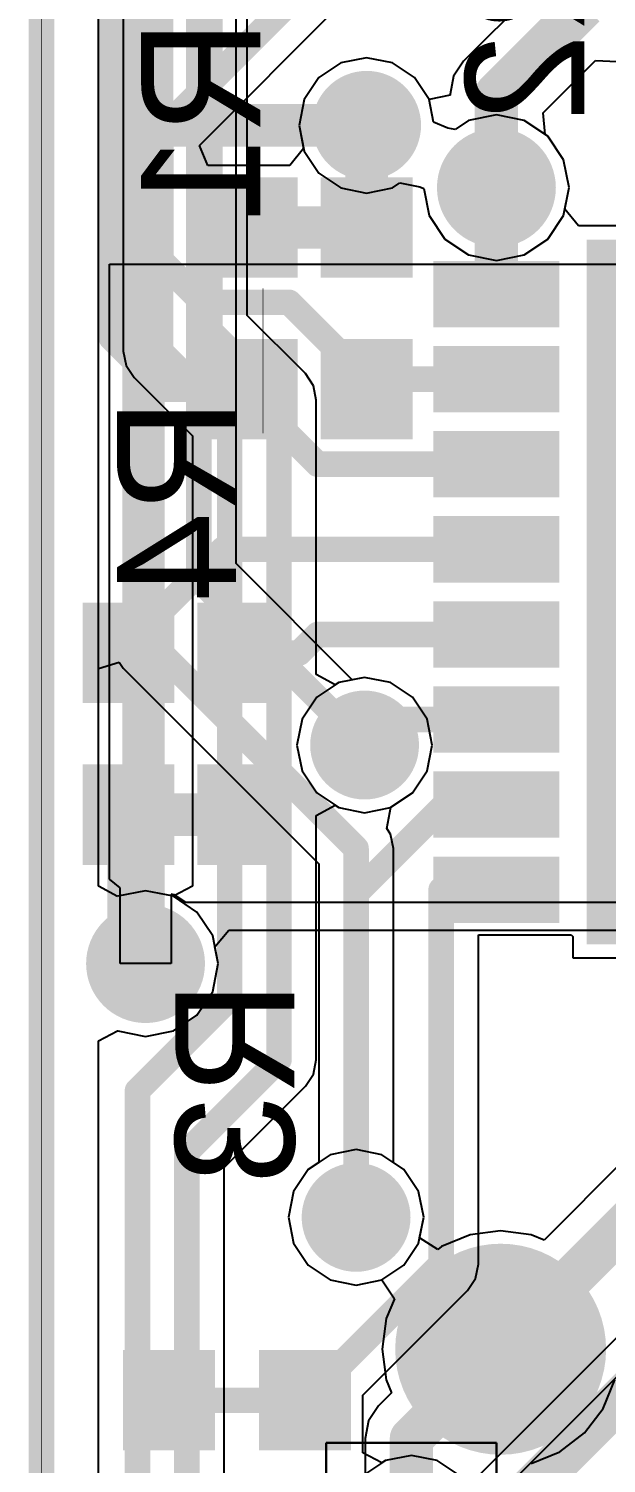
# Model space of a CAD drawing. Header units: millimetres. Extents: x 111 to 521, y 105 to 375.
# Drawn here: x 180.44 to 183.83, y 156.14 to 164.57 of the extents above; entities that cross this region are included whole.
import ezdxf

# ---------------------------------------------------------------- set-up
doc = ezdxf.new("R2010")
doc.units = ezdxf.units.MM
for name, color, linetype in [('BottomLayer', 5, 'Continuous'), ('BottomOverlay', 54, 'Continuous'), ('BottomPaste', 16, 'Continuous'), ('BottomSolder', 6, 'Continuous'), ('DrillDrawing', 1, 'Continuous'), ('KeepOutLayer', 6, 'Continuous'), ('MidLayer2', 76, 'Continuous'), ('MidLayer3', 90, 'Continuous'), ('MultiLayer', 9, 'Continuous'), ('TopLayer', 1, 'Continuous'), ('TopSolder', 216, 'Continuous'), ('ViaHoleLayer', 16, 'Continuous')]:
    doc.layers.add(name, color=color, linetype=linetype)

msp = doc.modelspace()

# ---------------------------------------------------------------- linework, layer by layer
at = {"layer": 'BottomLayer'}
for p, q in [((181.44233714, 163.88233162), (182.27000884, 164.71000078)), ((182.42499964, 164.3976392), (182.27283078, 164.36737002)), ((182.5771685, 164.36737002), (182.42499964, 164.3976392)), ((182.27283078, 164.36737002), (182.14382672, 164.28117258)), ((182.70617256, 164.28117258), (182.5771685, 164.36737002)), ((182.14382672, 164.28117258), (182.05762928, 164.15216852)), ((182.79237, 164.15216852), (182.70617256, 164.28117258)), ((182.05762928, 164.15216852), (182.0273601, 163.99999966)), ((182.81888252, 164.0188871), (182.79237, 164.15216852)), ((183.18787848, 164.06163022), (183.02419834, 164.0290725)), ((183.35155862, 164.0290725), (183.18787848, 164.06163022)), ((182.0273601, 163.99999966), (182.05457874, 163.8631724)), ((182.90313178, 163.98399004), (182.81888252, 164.0188871)), ((182.94443218, 163.97577314), (182.90313178, 163.98399004)), ((183.02419834, 164.0290725), (182.94443218, 163.97577314)), ((183.49032136, 163.93635488), (183.35155862, 164.0290725)), ((181.49094004, 163.76499886), (181.44233714, 163.88233162)), ((183.58303898, 163.79759214), (183.49032136, 163.93635488)), ((182.05457874, 163.8631724), (181.97400994, 163.76499886)), ((183.6155967, 163.633912), (183.58303898, 163.79759214)), ((181.97400994, 163.76499886), (181.49094004, 163.76499886)), ((183.59036942, 163.50708472), (183.6155967, 163.633912)), ((183.67093822, 163.40891118), (183.59036942, 163.50708472)), ((184.93787752, 163.40891118), (183.67093822, 163.40891118)), ((183.08208494, 157.30890814), (183.08208494, 159.2439157)), ((183.08208494, 159.2439157), (183.62787252, 159.2439157)), ((183.62787252, 159.2439157), (183.62786998, 159.2439157)), ((183.62786998, 159.2439157), (183.63787758, 159.2339081)), ((183.62787252, 159.2439157), (183.62787252, 159.2439157)), ((183.63787758, 159.2339081), (183.63787758, 159.1089147)), ((183.63787758, 159.1089147), (184.93787752, 159.1089147)), ((184.9590408, 157.9411497), (183.09682456, 156.07893346)), ((183.21163002, 155.964128), (185.06253564, 157.81503362)), ((183.06539968, 157.22501956), (183.08208494, 157.30890814)), ((183.01787882, 157.1539021), (183.06539968, 157.22501956)), ((182.40287878, 156.5389046), (183.01787882, 157.1539021)), ((182.40287878, 156.20046992), (182.40287878, 156.5389046)), ((182.51488516, 156.14060212), (182.40287878, 156.20046992)), ((182.53571062, 156.15451878), (182.51488516, 156.14060212)), ((182.68787948, 156.18478796), (182.53571062, 156.15451878)), ((182.84004834, 156.15451878), (182.68787948, 156.18478796)), ((182.96904986, 156.06832388), (182.84004834, 156.15451878))]:
    msp.add_line(p, q, dxfattribs=at)
for points, const_width in [([(180.9250001, 162.74999962), (180.9250001, 165.02831104)], 0.1499997), ([(181.21499952, 163.965001), (182.28748658, 165.03748806)], 0.1499997), ([(182.42499964, 163.40000086), (182.42499964, 163.99999966)], 0.2499995), ([(181.21499952, 163.20594486), (181.21499952, 163.965001)], 0.1499997), ([(183.18787594, 163.63390946), (183.18787848, 163.633912)], 0.254), ([(183.18787594, 163.00891452), (183.18787594, 163.63390946)], 0.254), ([(181.74999972, 163.40000086), (182.42499964, 163.40000086)], 0.2499995), ([(181.21499952, 163.20594486), (181.46094518, 162.9599992)], 0.1499997), ([(181.46094518, 162.9599992), (181.96905694, 162.9599992)], 0.1499997), ([(181.96905694, 162.9599992), (182.42499964, 162.5040565)], 0.1499997), ([(180.9250001, 162.74999962), (181.2249995, 162.45000022)], 0.1499997), ([(181.2249995, 162.45000022), (181.74999972, 162.45000022)], 0.1499997), ([(181.74999972, 162.39594394), (181.74999972, 162.45000022)], 0.1499997), ([(182.4839124, 162.50891298), (183.18787594, 162.50891298)], 0.1499997), ([(181.74999972, 162.39594394), (182.13702968, 162.00891398)], 0.1499997), ([(182.13702968, 162.00891398), (183.18787594, 162.00891398)], 0.1499997), ([(181.0249999, 160.95405706), (181.57985782, 161.50891498)], 0.1499997), ([(181.57985782, 161.50891498), (183.18787594, 161.50891498)], 0.1499997), ([(182.02896792, 160.90000078), (182.13788058, 161.00891344)], 0.1499997), ([(182.13788058, 161.00891344), (183.18787594, 161.00891344)], 0.1499997), ([(181.0249999, 160.90000078), (181.0249999, 160.95405706)], 0.1499997), ([(181.69999982, 160.90000078), (182.02896792, 160.90000078)], 0.1499997), ([(182.41287876, 160.35890966), (182.56288354, 160.50891444)], 0.1499997), ([(182.56288354, 160.50891444), (183.18787594, 160.50891444)], 0.1499997), ([(181.0249999, 159.17500042), (181.0249999, 159.95000014)], 0.2499995), ([(181.0249999, 159.95000014), (181.69999982, 159.95000014)], 0.2499995), ([(182.36287886, 159.4865111), (182.88528066, 160.0089129)], 0.1499997), ([(182.88528066, 160.0089129), (183.18787594, 160.0089129)], 0.1499997), ([(182.86287532, 157.30890814), (182.86287532, 159.5089139)], 0.1499997), ([(182.36287886, 157.58391394), (182.36287886, 159.4865111)], 0.1499997), ([(181.0249999, 159.17500042), (181.1249997, 159.07500062)], 0.2499995), ([(183.28787828, 155.88787974), (185.15009452, 157.75009598)], 0.2499995), ([(182.06287946, 156.50891228), (182.86287532, 157.30890814)], 0.1499997), ([(181.26287852, 156.50891228), (182.06287946, 156.50891228)], 0.1499997)]:
    msp.add_lwpolyline(points, dxfattribs=dict(at, const_width=const_width))
for points, const_width in [([(182.30000116, 163.99999966, 1), (182.54999812, 163.99999966, 1)], 0.2499995), ([(182.3625004, 163.99999966, 1), (182.48749888, 163.99999966, 1)], 0.12499848), ([(181.17749896, 163.965001, 1), (181.25250008, 163.965001, 1)], 0.07499858), ([(181.17749896, 163.965001, 1), (181.25250008, 163.965001, 1)], 0.07499858), ([(183.04812768, 163.633912, 1), (183.32762928, 163.633912, 1)], 0.27949906), ([(183.12437594, 163.63390946, 1), (183.25137594, 163.63390946, 1)], 0.127), ([(183.12437594, 163.63390946, 1), (183.25137594, 163.63390946, 1)], 0.127), ([(183.12437848, 163.633912, 1), (183.25137848, 163.633912, 1)], 0.127), ([(181.68750048, 163.40000086, 1), (181.81249896, 163.40000086, 1)], 0.12499848), ([(182.3625004, 163.40000086, 1), (182.48749888, 163.40000086, 1)], 0.12499848), ([(182.3625004, 163.40000086, 1), (182.48749888, 163.40000086, 1)], 0.12499848), ([(181.17749896, 163.20594486, 1), (181.25250008, 163.20594486, 1)], 0.07499858), ([(181.17749896, 163.20594486, 1), (181.25250008, 163.20594486, 1)], 0.07499858), ([(183.12437594, 163.00891452, 1), (183.25137594, 163.00891452, 1)], 0.127), ([(181.42344462, 162.9599992, 1), (181.49844574, 162.9599992, 1)], 0.07499858), ([(181.42344462, 162.9599992, 1), (181.49844574, 162.9599992, 1)], 0.07499858), ([(181.93155638, 162.9599992, 1), (182.0065575, 162.9599992, 1)], 0.07499858), ([(181.93155638, 162.9599992, 1), (182.0065575, 162.9599992, 1)], 0.07499858), ([(180.88749954, 162.74999962, 1), (180.96250066, 162.74999962, 1)], 0.07499858), ([(180.88749954, 162.74999962, 1), (180.96250066, 162.74999962, 1)], 0.07499858), ([(181.18749894, 162.45000022, 1), (181.26250006, 162.45000022, 1)], 0.07499858), ([(181.18749894, 162.45000022, 1), (181.26250006, 162.45000022, 1)], 0.07499858), ([(181.71249916, 162.45000022, 1), (181.78750028, 162.45000022, 1)], 0.07499858), ([(181.71249916, 162.45000022, 1), (181.78750028, 162.45000022, 1)], 0.07499858), ([(182.38749908, 162.5040565, 1), (182.4625002, 162.5040565, 1)], 0.07499858), ([(182.44641184, 162.50891298, 1), (182.52141296, 162.50891298, 1)], 0.07499858), ([(183.15037538, 162.50891298, 1), (183.2253765, 162.50891298, 1)], 0.07499858), ([(181.71249916, 162.39594394, 1), (181.78750028, 162.39594394, 1)], 0.07499858), ([(181.71249916, 162.39594394, 1), (181.78750028, 162.39594394, 1)], 0.07499858), ([(182.09952912, 162.00891398, 1), (182.17453024, 162.00891398, 1)], 0.07499858), ([(182.09952912, 162.00891398, 1), (182.17453024, 162.00891398, 1)], 0.07499858), ([(183.15037538, 162.00891398, 1), (183.2253765, 162.00891398, 1)], 0.07499858), ([(181.54235726, 161.50891498, 1), (181.61735838, 161.50891498, 1)], 0.07499858), ([(181.54235726, 161.50891498, 1), (181.61735838, 161.50891498, 1)], 0.07499858), ([(183.15037538, 161.50891498, 1), (183.2253765, 161.50891498, 1)], 0.07499858), ([(182.10038002, 161.00891344, 1), (182.17538114, 161.00891344, 1)], 0.07499858), ([(182.10038002, 161.00891344, 1), (182.17538114, 161.00891344, 1)], 0.07499858), ([(183.15037538, 161.00891344, 1), (183.2253765, 161.00891344, 1)], 0.07499858), ([(180.98749934, 160.95405706, 1), (181.06250046, 160.95405706, 1)], 0.07499858), ([(180.98749934, 160.95405706, 1), (181.06250046, 160.95405706, 1)], 0.07499858), ([(180.98749934, 160.90000078, 1), (181.06250046, 160.90000078, 1)], 0.07499858), ([(181.66249926, 160.90000078, 1), (181.73750038, 160.90000078, 1)], 0.07499858), ([(181.99146736, 160.90000078, 1), (182.06646848, 160.90000078, 1)], 0.07499858), ([(181.99146736, 160.90000078, 1), (182.06646848, 160.90000078, 1)], 0.07499858), ([(182.28788028, 160.35890966, 1), (182.53787724, 160.35890966, 1)], 0.2499995), ([(182.52538298, 160.50891444, 1), (182.6003841, 160.50891444, 1)], 0.07499858), ([(182.52538298, 160.50891444, 1), (182.6003841, 160.50891444, 1)], 0.07499858), ([(183.15037538, 160.50891444, 1), (183.2253765, 160.50891444, 1)], 0.07499858), ([(182.3753782, 160.35890966, 1), (182.45037932, 160.35890966, 1)], 0.07499858), ([(180.96250066, 159.95000014, 1), (181.08749914, 159.95000014, 1)], 0.12499848), ([(180.96250066, 159.95000014, 1), (181.08749914, 159.95000014, 1)], 0.12499848), ([(181.63750058, 159.95000014, 1), (181.76249906, 159.95000014, 1)], 0.12499848), ([(182.8477801, 160.0089129, 1), (182.92278122, 160.0089129, 1)], 0.07499858), ([(182.8477801, 160.0089129, 1), (182.92278122, 160.0089129, 1)], 0.07499858), ([(183.15037538, 160.0089129, 1), (183.2253765, 160.0089129, 1)], 0.07499858), ([(182.82537476, 159.5089139, 1), (182.90037588, 159.5089139, 1)], 0.07499858), ([(182.3253783, 159.4865111, 1), (182.40037942, 159.4865111, 1)], 0.07499858), ([(182.3253783, 159.4865111, 1), (182.40037942, 159.4865111, 1)], 0.07499858), ([(180.9852489, 159.07500062, 1), (181.2647505, 159.07500062, 1)], 0.27949906), ([(180.96250066, 159.17500042, 1), (181.08749914, 159.17500042, 1)], 0.12499848), ([(180.96250066, 159.17500042, 1), (181.08749914, 159.17500042, 1)], 0.12499848), ([(181.06250046, 159.07500062, 1), (181.18749894, 159.07500062, 1)], 0.12499848), ([(182.23788038, 157.58391394, 1), (182.48787734, 157.58391394, 1)], 0.2499995), ([(182.3253783, 157.58391394, 1), (182.40037942, 157.58391394, 1)], 0.07499858), ([(182.82537476, 157.30890814, 1), (182.90037588, 157.30890814, 1)], 0.07499858), ([(182.82537476, 157.30890814, 1), (182.90037588, 157.30890814, 1)], 0.07499858), ([(181.22537796, 156.50891228, 1), (181.30037908, 156.50891228, 1)], 0.07499858), ([(182.0253789, 156.50891228, 1), (182.10038002, 156.50891228, 1)], 0.07499858), ([(182.0253789, 156.50891228, 1), (182.10038002, 156.50891228, 1)], 0.07499858)]:
    msp.add_lwpolyline(points, format="xyb", close=True, dxfattribs=dict(at, const_width=const_width))
for points in [[(181.94999932, 163.17500258), (181.94999932, 163.62499914), (181.55000012, 163.17500258), (181.55000012, 163.62499914)], [(182.62499924, 163.17500258), (182.62499924, 163.62499914), (182.22500004, 163.17500258), (182.22500004, 163.62499914)], [(186.38787716, 163.25891148), (183.78787728, 163.25891148), (186.38787716, 159.2589144), (183.78787728, 159.2589144)], [(183.48787534, 163.133913), (182.88787654, 163.133913), (183.48787534, 162.88391604), (182.88787654, 162.88391604)], [(181.94999932, 162.22500194), (181.94999932, 162.6749985), (181.55000012, 162.22500194), (181.55000012, 162.6749985)], [(182.62499924, 162.22500194), (182.62499924, 162.6749985), (182.22500004, 162.22500194), (182.22500004, 162.6749985)], [(183.48787534, 162.63391146), (182.88787654, 162.63391146), (183.48787534, 162.3839145), (182.88787654, 162.3839145)], [(183.48787534, 162.13391246), (182.88787654, 162.13391246), (183.48787534, 161.8839155), (182.88787654, 161.8839155)], [(183.48787534, 161.63391346), (182.88787654, 161.63391346), (183.48787534, 161.3839165), (182.88787654, 161.3839165)], [(180.8250003, 161.12499906), (180.8250003, 160.6750025), (181.2249995, 161.12499906), (181.2249995, 160.6750025)], [(181.50000022, 161.12499906), (181.50000022, 160.6750025), (181.89999942, 161.12499906), (181.89999942, 160.6750025)], [(183.48787534, 161.13391192), (182.88787654, 161.13391192), (183.48787534, 160.88391496), (182.88787654, 160.88391496)], [(183.48787534, 160.63391292), (182.88787654, 160.63391292), (183.48787534, 160.38391596), (182.88787654, 160.38391596)], [(180.8250003, 160.17499842), (180.8250003, 159.72500186), (181.2249995, 160.17499842), (181.2249995, 159.72500186)], [(181.50000022, 160.17499842), (181.50000022, 159.72500186), (181.89999942, 160.17499842), (181.89999942, 159.72500186)], [(183.48787534, 160.13391138), (182.88787654, 160.13391138), (183.48787534, 159.88391442), (182.88787654, 159.88391442)], [(183.48787534, 159.63391238), (182.88787654, 159.63391238), (183.48787534, 159.38391542), (182.88787654, 159.38391542)], [(181.06287892, 156.73391056), (181.06287892, 156.283914), (181.46287812, 156.73391056), (181.46287812, 156.283914)], [(181.86287986, 156.73391056), (181.86287986, 156.283914), (182.26287906, 156.73391056), (182.26287906, 156.283914)]]:
    msp.add_solid(points, dxfattribs=at)
at = {"layer": 'BottomPaste'}
for points in [[(181.89999942, 163.22500248), (181.89999942, 163.57499924), (181.60000002, 163.22500248), (181.60000002, 163.57499924)], [(182.57499934, 163.22500248), (182.57499934, 163.57499924), (182.27499994, 163.22500248), (182.27499994, 163.57499924)], [(183.43787544, 163.0839131), (182.93787644, 163.0839131), (183.43787544, 162.93391594), (182.93787644, 162.93391594)], [(181.89999942, 162.27500184), (181.89999942, 162.6249986), (181.60000002, 162.27500184), (181.60000002, 162.6249986)], [(182.57499934, 162.27500184), (182.57499934, 162.6249986), (182.27499994, 162.27500184), (182.27499994, 162.6249986)], [(183.43787544, 162.58391156), (182.93787644, 162.58391156), (183.43787544, 162.4339144), (182.93787644, 162.4339144)], [(183.43787544, 162.08391256), (182.93787644, 162.08391256), (183.43787544, 161.9339154), (182.93787644, 161.9339154)], [(183.43787544, 161.58391356), (182.93787644, 161.58391356), (183.43787544, 161.4339164), (182.93787644, 161.4339164)], [(183.43787544, 161.08391202), (182.93787644, 161.08391202), (183.43787544, 160.93391486), (182.93787644, 160.93391486)], [(180.8750002, 161.07499916), (180.8750002, 160.7250024), (181.1749996, 161.07499916), (181.1749996, 160.7250024)], [(181.55000012, 161.07499916), (181.55000012, 160.7250024), (181.84999952, 161.07499916), (181.84999952, 160.7250024)], [(183.43787544, 160.58391302), (182.93787644, 160.58391302), (183.43787544, 160.43391586), (182.93787644, 160.43391586)], [(180.8750002, 160.12499852), (180.8750002, 159.77500176), (181.1749996, 160.12499852), (181.1749996, 159.77500176)], [(181.55000012, 160.12499852), (181.55000012, 159.77500176), (181.84999952, 160.12499852), (181.84999952, 159.77500176)], [(183.43787544, 160.08391148), (182.93787644, 160.08391148), (183.43787544, 159.93391432), (182.93787644, 159.93391432)], [(183.43787544, 159.58391248), (182.93787644, 159.58391248), (183.43787544, 159.43391532), (182.93787644, 159.43391532)], [(181.11287882, 156.68391066), (181.11287882, 156.3339139), (181.41287822, 156.68391066), (181.41287822, 156.3339139)], [(181.91287976, 156.68391066), (181.91287976, 156.3339139), (182.21287916, 156.68391066), (182.21287916, 156.3339139)]]:
    msp.add_solid(points, dxfattribs=at)
at = {"layer": 'BottomSolder'}
for points, const_width in [([(182.26499996, 163.99999966, 1), (182.58499932, 163.99999966, 1)], 0.31999936), ([(183.01312902, 163.633912, 1), (183.36262794, 163.633912, 1)], 0.34949892), ([(182.25287908, 160.35890966, 1), (182.57287844, 160.35890966, 1)], 0.31999936), ([(180.95025024, 159.07500062, 1), (181.29974916, 159.07500062, 1)], 0.34949892), ([(182.20287918, 157.58391394, 1), (182.52287854, 157.58391394, 1)], 0.31999936)]:
    msp.add_lwpolyline(points, format="xyb", close=True, dxfattribs=dict(at, const_width=const_width))
for points in [[(182.01999918, 163.10500272), (182.01999918, 163.694999), (181.48000026, 163.10500272), (181.48000026, 163.694999)], [(182.6949991, 163.10500272), (182.6949991, 163.694999), (182.15500018, 163.10500272), (182.15500018, 163.694999)], [(186.45787702, 163.32891134), (183.71787742, 163.32891134), (186.45787702, 159.18891454), (183.71787742, 159.18891454)], [(183.5578752, 163.20391286), (182.81787668, 163.20391286), (183.5578752, 162.81391618), (182.81787668, 162.81391618)], [(182.01999918, 162.15500208), (182.01999918, 162.74499836), (181.48000026, 162.15500208), (181.48000026, 162.74499836)], [(182.6949991, 162.15500208), (182.6949991, 162.74499836), (182.15500018, 162.15500208), (182.15500018, 162.74499836)], [(183.5578752, 162.70391132), (182.81787668, 162.70391132), (183.5578752, 162.31391464), (182.81787668, 162.31391464)], [(183.5578752, 162.20391232), (182.81787668, 162.20391232), (183.5578752, 161.81391564), (182.81787668, 161.81391564)], [(183.5578752, 161.70391332), (182.81787668, 161.70391332), (183.5578752, 161.31391664), (182.81787668, 161.31391664)], [(180.75500044, 161.19499892), (180.75500044, 160.60500264), (181.29499936, 161.19499892), (181.29499936, 160.60500264)], [(181.43000036, 161.19499892), (181.43000036, 160.60500264), (181.96999928, 161.19499892), (181.96999928, 160.60500264)], [(183.5578752, 161.20391178), (182.81787668, 161.20391178), (183.5578752, 160.8139151), (182.81787668, 160.8139151)], [(183.5578752, 160.70391278), (182.81787668, 160.70391278), (183.5578752, 160.3139161), (182.81787668, 160.3139161)], [(180.75500044, 160.24499828), (180.75500044, 159.655002), (181.29499936, 160.24499828), (181.29499936, 159.655002)], [(181.43000036, 160.24499828), (181.43000036, 159.655002), (181.96999928, 160.24499828), (181.96999928, 159.655002)], [(183.5578752, 160.20391124), (182.81787668, 160.20391124), (183.5578752, 159.81391456), (182.81787668, 159.81391456)], [(183.5578752, 159.70391224), (182.81787668, 159.70391224), (183.5578752, 159.31391556), (182.81787668, 159.31391556)], [(180.99287906, 156.80391042), (180.99287906, 156.21391414), (181.53287798, 156.80391042), (181.53287798, 156.21391414)], [(181.79288, 156.80391042), (181.79288, 156.21391414), (182.33287892, 156.80391042), (182.33287892, 156.21391414)]]:
    msp.add_solid(points, dxfattribs=at)
at = {"layer": 'DrillDrawing', "const_width": 0.00379984}
for points in [[(180.51286478, 150.933912), (180.51286478, 168.53393268)], [(181.8160829, 162.19137996), (181.8160829, 163.04137826)]]:
    msp.add_lwpolyline(points, dxfattribs=at)
at = {"layer": 'DrillDrawing'}
for points, const_width in [([(182.37499974, 163.99999966, 1), (182.47499954, 163.99999966, 1)], 0.0999998), ([(183.11162768, 163.633912, 1), (183.26412928, 163.633912, 1)], 0.15249906), ([(181.81513294, 163.04137826, 1), (181.81703286, 163.04137826, 1)], 0.00189992), ([(181.81513294, 162.19137996, 1), (181.81703286, 162.19137996, 1)], 0.00189992), ([(182.36287886, 160.35890966, 1), (182.46287866, 160.35890966, 1)], 0.0999998), ([(181.0487489, 159.07500062, 1), (181.2012505, 159.07500062, 1)], 0.15249906), ([(182.31287896, 157.58391394, 1), (182.41287876, 157.58391394, 1)], 0.0999998)]:
    msp.add_lwpolyline(points, format="xyb", close=True, dxfattribs=dict(at, const_width=const_width))
at = {"layer": 'KeepOutLayer', "const_width": 0.1499997}
msp.add_lwpolyline([(180.5128724, 150.933912), (180.5128724, 168.53392506)], dxfattribs=at)
at = {"layer": 'MidLayer2'}
for p, q in [((181.6570916, 161.42470382), (181.6570916, 165.31811996)), ((182.42499964, 164.3976392), (182.27283078, 164.36737002)), ((182.5771685, 164.36737002), (182.42499964, 164.3976392)), ((182.27283078, 164.36737002), (182.14382672, 164.28117258)), ((182.70617256, 164.28117258), (182.5771685, 164.36737002)), ((182.14382672, 164.28117258), (182.05762928, 164.15216852)), ((182.79237, 164.15216852), (182.70617256, 164.28117258)), ((182.05762928, 164.15216852), (182.0273601, 163.99999966)), ((182.81888252, 164.0188871), (182.79237, 164.15216852)), ((183.18787848, 164.06163022), (183.02419834, 164.0290725)), ((183.35155862, 164.0290725), (183.18787848, 164.06163022)), ((182.0273601, 163.99999966), (182.05762928, 163.8478308)), ((182.90313178, 163.98399004), (182.81888252, 164.0188871)), ((182.94443218, 163.97577314), (182.90313178, 163.98399004)), ((183.02419834, 164.0290725), (182.94443218, 163.97577314)), ((183.49032136, 163.93635488), (183.35155862, 164.0290725)), ((183.58303898, 163.79759214), (183.49032136, 163.93635488)), ((182.05762928, 163.8478308), (182.14382672, 163.71882674)), ((183.6155967, 163.633912), (183.58303898, 163.79759214)), ((182.14382672, 163.71882674), (182.27283078, 163.6326293)), ((182.27283078, 163.6326293), (182.42499964, 163.60236012)), ((182.42499964, 163.60236012), (182.5771685, 163.6326293)), ((182.5771685, 163.6326293), (182.62062536, 163.66166658)), ((182.62062536, 163.66166658), (182.73754664, 163.6384078)), ((182.73754664, 163.6384078), (182.7612169, 163.6286034)), ((182.7612169, 163.6286034), (182.79271798, 163.47023186)), ((183.58303898, 163.47023186), (183.6155967, 163.633912)), ((182.79271798, 163.47023186), (182.8854356, 163.33146912)), ((183.49032136, 163.33146912), (183.58303898, 163.47023186)), ((182.8854356, 163.33146912), (183.02419834, 163.2387515)), ((183.35155862, 163.2387515), (183.49032136, 163.33146912)), ((183.02419834, 163.2387515), (183.18787848, 163.20619378)), ((183.18787848, 163.20619378), (183.35155862, 163.2387515)), ((182.33978772, 160.74201024), (181.6570916, 161.42470382)), ((180.8483175, 160.80888844), (180.96984888, 160.84575908)), ((180.96984888, 160.84575908), (180.99287906, 160.81129382)), ((180.8483175, 159.52936344), (180.8483175, 160.80888844)), ((180.99287906, 160.81129382), (182.14366924, 159.66050364)), ((182.41287876, 160.7565492), (182.33978772, 160.74201024)), ((182.56504762, 160.72628002), (182.41287876, 160.7565492)), ((182.69405168, 160.64008258), (182.56504762, 160.72628002)), ((182.78024912, 160.51107852), (182.69405168, 160.64008258)), ((182.8105183, 160.35890966), (182.78024912, 160.51107852)), ((182.78024912, 160.2067408), (182.8105183, 160.35890966)), ((182.69405168, 160.07773674), (182.78024912, 160.2067408)), ((182.56773748, 159.99333508), (182.69405168, 160.07773674)), ((182.54296232, 159.86877348), (182.56773748, 159.99333508)), ((182.56540322, 159.8351896), (182.54296232, 159.86877348)), ((182.58208848, 159.75130102), (182.56540322, 159.8351896)), ((182.58208848, 157.90648886), (182.58208848, 159.75130102)), ((182.14366924, 159.66050364), (182.14366924, 157.90648886)), ((180.96032388, 159.46949564), (180.8483175, 159.52936344)), ((181.1249997, 159.50271884), (180.96131956, 159.47016112)), ((181.28867984, 159.47016112), (181.1249997, 159.50271884)), ((180.96131956, 159.47016112), (180.96032388, 159.46949564)), ((181.42744258, 159.3774435), (181.28867984, 159.47016112)), ((181.5201602, 159.23868076), (181.42744258, 159.3774435)), ((181.55271792, 159.07500062), (181.5201602, 159.23868076)), ((181.5201602, 158.91132048), (181.55271792, 159.07500062)), ((181.42744258, 158.77255774), (181.5201602, 158.91132048)), ((181.28867984, 158.67984012), (181.42744258, 158.77255774)), ((180.8483175, 158.6206378), (180.96032388, 158.6805056)), ((180.96032388, 158.6805056), (180.96131956, 158.67984012)), ((180.96131956, 158.67984012), (181.1249997, 158.6472824)), ((181.1249997, 158.6472824), (181.28867984, 158.67984012)), ((180.8483175, 152.3196344), (180.8483175, 158.6206378)), ((182.14366924, 157.90648886), (182.08170594, 157.86508686)), ((182.64405178, 157.86508686), (182.58208848, 157.90648886)), ((182.08170594, 157.86508686), (181.9955085, 157.7360828)), ((182.73024922, 157.7360828), (182.64405178, 157.86508686)), ((181.9955085, 157.7360828), (181.96523932, 157.58391394)), ((182.7605184, 157.58391394), (182.73024922, 157.7360828)), ((181.96523932, 157.58391394), (181.9955085, 157.43174508)), ((182.73024922, 157.43174508), (182.7605184, 157.58391394)), ((181.9955085, 157.43174508), (182.08170594, 157.30274102)), ((182.64405178, 157.30274102), (182.73024922, 157.43174508)), ((182.08170594, 157.30274102), (182.21071, 157.21654358)), ((182.51504772, 157.21654358), (182.64405178, 157.30274102)), ((182.21071, 157.21654358), (182.36287886, 157.1862744)), ((182.36287886, 157.1862744), (182.51504772, 157.21654358)), ((182.53571062, 156.15451878), (182.40670656, 156.06832134)), ((182.68787948, 156.18478796), (182.53571062, 156.15451878)), ((182.84004834, 156.15451878), (182.68787948, 156.18478796)), ((182.9690524, 156.06832134), (182.84004834, 156.15451878))]:
    msp.add_line(p, q, dxfattribs=at)
at = {"layer": 'MidLayer2', "const_width": 0.1499997}
for points in [[(181.14788256, 160.96629732), (181.14788256, 165.52904156)], [(181.43788198, 161.33390644), (181.43788198, 165.40891734)], [(181.43788198, 161.33390644), (182.41287876, 160.35890966)], [(181.14788256, 160.96629732), (182.36287886, 159.75130102)], [(182.36287886, 157.58391394), (182.36287886, 159.75130102)]]:
    msp.add_lwpolyline(points, dxfattribs=at)
at = {"layer": 'MidLayer2'}
for points, const_width in [([(182.30000116, 163.99999966, 1), (182.54999812, 163.99999966, 1)], 0.2499995), ([(183.04812768, 163.633912, 1), (183.32762928, 163.633912, 1)], 0.27949906), ([(181.40038142, 161.33390644, 1), (181.47538254, 161.33390644, 1)], 0.07499858), ([(181.40038142, 161.33390644, 1), (181.47538254, 161.33390644, 1)], 0.07499858), ([(181.110382, 160.96629732, 1), (181.18538312, 160.96629732, 1)], 0.07499858), ([(181.110382, 160.96629732, 1), (181.18538312, 160.96629732, 1)], 0.07499858), ([(182.28788028, 160.35890966, 1), (182.53787724, 160.35890966, 1)], 0.2499995), ([(182.3753782, 160.35890966, 1), (182.45037932, 160.35890966, 1)], 0.07499858), ([(182.3253783, 159.75130102, 1), (182.40037942, 159.75130102, 1)], 0.07499858), ([(182.3253783, 159.75130102, 1), (182.40037942, 159.75130102, 1)], 0.07499858), ([(180.9852489, 159.07500062, 1), (181.2647505, 159.07500062, 1)], 0.27949906), ([(182.23788038, 157.58391394, 1), (182.48787734, 157.58391394, 1)], 0.2499995), ([(182.3253783, 157.58391394, 1), (182.40037942, 157.58391394, 1)], 0.07499858)]:
    msp.add_lwpolyline(points, format="xyb", close=True, dxfattribs=dict(at, const_width=const_width))
at = {"layer": 'MidLayer3'}
for p, q in [((180.91287922, 159.57081624), (180.91287922, 163.1839129)), ((180.91287922, 163.1839129), (184.1796672, 163.1839129)), ((182.41287876, 160.7565492), (182.2607099, 160.72628002)), ((182.56504762, 160.72628002), (182.41287876, 160.7565492)), ((182.2607099, 160.72628002), (182.13170584, 160.64008258)), ((182.69405168, 160.64008258), (182.56504762, 160.72628002)), ((182.13170584, 160.64008258), (182.0455084, 160.51107852)), ((182.78024912, 160.51107852), (182.69405168, 160.64008258)), ((182.0455084, 160.51107852), (182.01523922, 160.35890966)), ((182.8105183, 160.35890966), (182.78024912, 160.51107852)), ((182.01523922, 160.35890966), (182.0455084, 160.2067408)), ((182.78024912, 160.2067408), (182.8105183, 160.35890966)), ((182.0455084, 160.2067408), (182.13170584, 160.07773674)), ((182.69405168, 160.07773674), (182.78024912, 160.2067408)), ((182.13170584, 160.07773674), (182.2607099, 159.9915393)), ((182.56504762, 159.9915393), (182.69405168, 160.07773674)), ((182.2607099, 159.9915393), (182.41287876, 159.96127012)), ((182.41287876, 159.96127012), (182.56504762, 159.9915393)), ((180.975, 159.5198359), (180.91287922, 159.57081624)), ((180.975, 159.07500062), (180.975, 159.5198359)), ((181.29258128, 159.47957944), (181.2749994, 159.48307702)), ((181.2749994, 159.48307702), (181.2749994, 159.07500062)), ((181.3609276, 159.43391278), (181.29258128, 159.47957944)), ((183.95230926, 159.43391278), (181.3609276, 159.43391278)), ((181.53314976, 159.1733799), (181.61371856, 159.27155344)), ((181.61371856, 159.27155344), (183.95230926, 159.27155344)), ((181.55271792, 159.07500062), (181.53314976, 159.1733799)), ((181.2749994, 159.07500062), (180.975, 159.07500062)), ((181.5201602, 158.91132048), (181.55271792, 159.07500062)), ((181.42744258, 158.77255774), (181.5201602, 158.91132048)), ((181.28867984, 158.67984012), (181.42744258, 158.77255774)), ((180.8483175, 158.6206378), (180.96032388, 158.6805056)), ((180.96032388, 158.6805056), (180.96131956, 158.67984012)), ((180.96131956, 158.67984012), (181.1249997, 158.6472824)), ((181.1249997, 158.6472824), (181.28867984, 158.67984012)), ((180.8483175, 152.3196344), (180.8483175, 158.6206378)), ((182.36287886, 157.98155348), (182.21071, 157.9512843)), ((182.51504772, 157.9512843), (182.36287886, 157.98155348)), ((182.21071, 157.9512843), (182.08170594, 157.86508686)), ((182.64405178, 157.86508686), (182.51504772, 157.9512843)), ((182.08170594, 157.86508686), (181.9955085, 157.7360828)), ((182.73024922, 157.7360828), (182.64405178, 157.86508686)), ((181.9955085, 157.7360828), (181.96523932, 157.58391394)), ((182.7605184, 157.58391394), (182.73024922, 157.7360828)), ((181.96523932, 157.58391394), (181.9955085, 157.43174508)), ((182.73024922, 157.43174508), (182.7605184, 157.58391394)), ((181.9955085, 157.43174508), (182.08170594, 157.30274102)), ((182.64405178, 157.30274102), (182.73024922, 157.43174508)), ((182.08170594, 157.30274102), (182.21071, 157.21654358)), ((182.51504772, 157.21654358), (182.64405178, 157.30274102)), ((182.21071, 157.21654358), (182.36287886, 157.1862744)), ((182.36287886, 157.1862744), (182.51504772, 157.21654358)), ((182.18788048, 155.25891224), (182.18788048, 156.25891278)), ((182.18788048, 156.25891278), (183.18788102, 156.25891278)), ((183.18788102, 156.25891278), (182.18788048, 156.25891278)), ((182.18788048, 156.25891278), (182.18788048, 155.25891224)), ((183.18788102, 156.25891278), (183.18788102, 155.25891224)), ((183.18788102, 155.25891224), (183.18788102, 156.25891278))]:
    msp.add_line(p, q, dxfattribs=at)
at = {"layer": 'MidLayer3', "const_width": 0.2499995}
for points in [[(181.11287882, 163.965001), (181.11287882, 165.38379928)], [(181.11287882, 163.965001), (181.14787748, 163.99999966)], [(181.14787748, 163.99999966), (182.42499964, 163.99999966)], [(181.11287882, 159.33391298), (181.11287882, 163.965001)]]:
    msp.add_lwpolyline(points, dxfattribs=at)
at = {"layer": 'MidLayer3'}
for points, const_width in [([(182.30000116, 163.99999966, 1), (182.54999812, 163.99999966, 1)], 0.2499995), ([(181.08537824, 163.99999966, 1), (181.21037672, 163.99999966, 1)], 0.12499848), ([(181.08537824, 163.99999966, 1), (181.21037672, 163.99999966, 1)], 0.12499848), ([(182.3625004, 163.99999966, 1), (182.48749888, 163.99999966, 1)], 0.12499848), ([(181.05037958, 163.965001, 1), (181.17537806, 163.965001, 1)], 0.12499848), ([(181.05037958, 163.965001, 1), (181.17537806, 163.965001, 1)], 0.12499848), ([(181.05037958, 163.965001, 1), (181.17537806, 163.965001, 1)], 0.12499848), ([(183.04812768, 163.633912, 1), (183.32762928, 163.633912, 1)], 0.27949906), ([(182.28788028, 160.35890966, 1), (182.53787724, 160.35890966, 1)], 0.2499995), ([(181.05037958, 159.33391298, 1), (181.17537806, 159.33391298, 1)], 0.12499848), ([(180.9852489, 159.07500062, 1), (181.2647505, 159.07500062, 1)], 0.27949906), ([(182.23788038, 157.58391394, 1), (182.48787734, 157.58391394, 1)], 0.2499995)]:
    msp.add_lwpolyline(points, format="xyb", close=True, dxfattribs=dict(at, const_width=const_width))
at = {"layer": 'MultiLayer'}
for points, const_width in [([(182.30000116, 163.99999966, 1), (182.54999812, 163.99999966, 1)], 0.2499995), ([(183.04812768, 163.633912, 1), (183.32762928, 163.633912, 1)], 0.27949906), ([(182.28788028, 160.35890966, 1), (182.53787724, 160.35890966, 1)], 0.2499995), ([(180.9852489, 159.07500062, 1), (181.2647505, 159.07500062, 1)], 0.27949906), ([(182.23788038, 157.58391394, 1), (182.48787734, 157.58391394, 1)], 0.2499995)]:
    msp.add_lwpolyline(points, format="xyb", close=True, dxfattribs=dict(at, const_width=const_width))
at = {"layer": 'TopLayer'}
for p, q in [((180.8483175, 159.52936344), (180.8483175, 168.19847996)), ((180.993669, 165.20091166), (180.993669, 162.67270234)), ((181.72208766, 162.8836214), (181.72208766, 164.9899926)), ((183.43264812, 164.81367342), (182.99538204, 164.37640988)), ((182.42499964, 164.3976392), (182.27283078, 164.36737002)), ((182.5771685, 164.36737002), (182.42499964, 164.3976392)), ((182.99538204, 164.37640988), (182.93637022, 164.28809154)), ((183.46218578, 164.07322786), (183.77054686, 164.38159148)), ((183.77054686, 164.38159148), (183.897397, 164.37535832)), ((182.27283078, 164.36737002), (182.14382672, 164.28117258)), ((182.70617256, 164.28117258), (182.5771685, 164.36737002)), ((182.93637022, 164.28809154), (182.91564636, 164.18391344)), ((182.14382672, 164.28117258), (182.05762928, 164.15216852)), ((182.79237, 164.15217106), (182.70617256, 164.28117258)), ((182.05762928, 164.15216852), (182.0273601, 163.99999966)), ((182.91564636, 164.17669222), (182.79237, 164.15217106)), ((182.91564636, 164.18391344), (182.91564636, 164.18391598)), ((182.91564636, 164.18391598), (182.91564636, 164.17669222)), ((182.91564636, 164.17669222), (182.91564636, 164.17669222)), ((183.47463432, 163.94683746), (183.46218578, 164.07322786)), ((182.0273601, 163.99999966), (182.05762928, 163.8478308)), ((183.49032136, 163.93635488), (183.47463432, 163.94683746)), ((183.58303898, 163.79759214), (183.49032136, 163.93635488)), ((182.05762928, 163.8478308), (182.14382672, 163.71882674)), ((183.6155967, 163.633912), (183.58303898, 163.79759214)), ((182.14382672, 163.71882674), (182.27283078, 163.6326293)), ((182.27283078, 163.6326293), (182.42499964, 163.60236012)), ((182.42499964, 163.60236012), (182.5771685, 163.6326293)), ((182.5771685, 163.6326293), (182.62062536, 163.66166658)), ((182.62062536, 163.66166658), (182.73754664, 163.6384078)), ((182.73754664, 163.6384078), (182.7612169, 163.6286034)), ((182.7612169, 163.6286034), (182.79271798, 163.47023186)), ((183.58303898, 163.47023186), (183.6155967, 163.633912)), ((182.79271798, 163.47023186), (182.8854356, 163.33146912)), ((183.49032136, 163.33146912), (183.58303898, 163.47023186)), ((182.8854356, 163.33146912), (183.02419834, 163.2387515)), ((183.35155862, 163.2387515), (183.49032136, 163.33146912)), ((183.02419834, 163.2387515), (183.18787848, 163.20619378)), ((183.18787848, 163.20619378), (183.35155862, 163.2387515)), ((182.0645076, 162.541204), (181.72208766, 162.8836214)), ((180.993669, 162.67270234), (181.01035426, 162.58881376)), ((181.01035426, 162.58881376), (181.05787512, 162.51769884)), ((181.05787512, 162.51769884), (181.40029252, 162.1752789)), ((182.11202592, 162.47008908), (182.0645076, 162.541204)), ((182.12871118, 162.3862005), (182.11202592, 162.47008908)), ((182.12871118, 160.77278996), (182.12871118, 162.3862005)), ((181.40029252, 162.1752789), (181.40029252, 159.52982064)), ((182.24071756, 160.71291962), (182.12871118, 160.77278996)), ((182.41287876, 160.7565492), (182.2607099, 160.72628002)), ((182.56504762, 160.72628002), (182.41287876, 160.7565492)), ((182.2607099, 160.72628002), (182.24071756, 160.71291962)), ((182.69405168, 160.64008258), (182.56504762, 160.72628002)), ((182.78024912, 160.51107852), (182.69405168, 160.64008258)), ((182.8105183, 160.35890966), (182.78024912, 160.51107852)), ((182.78024912, 160.2067408), (182.8105183, 160.35890966)), ((182.69405168, 160.07773674), (182.78024912, 160.2067408)), ((182.56504762, 159.9915393), (182.69405168, 160.07773674)), ((182.12871118, 159.94502936), (182.24071756, 160.0048997)), ((182.24071756, 160.0048997), (182.2607099, 159.9915393)), ((182.2607099, 159.9915393), (182.41287876, 159.96127012)), ((182.41287876, 159.96127012), (182.56504762, 159.9915393)), ((182.12871118, 158.5095001), (182.12871118, 159.94502936)), ((180.96032388, 159.46949564), (180.8483175, 159.52936344)), ((181.1249997, 159.50271884), (180.96131956, 159.47016112)), ((181.2886773, 159.47016112), (181.1249997, 159.50271884)), ((181.40029252, 159.52982064), (181.2886773, 159.47016112)), ((180.96131956, 159.47016112), (180.96032388, 159.46949564)), ((182.11202592, 158.42561152), (182.12871118, 158.5095001)), ((182.06450506, 158.3544966), (182.11202592, 158.42561152)), ((181.58687838, 157.87686992), (182.06450506, 158.3544966)), ((182.36287886, 157.98155348), (182.21071, 157.9512843)), ((182.51504772, 157.9512843), (182.36287886, 157.98155348)), ((182.21071, 157.9512843), (182.08170594, 157.86508686)), ((182.64405178, 157.86508686), (182.51504772, 157.9512843)), ((183.94393234, 157.92495974), (183.46874914, 157.44977654)), ((181.58687838, 154.88186956), (181.58687838, 157.87686992)), ((182.08170594, 157.86508686), (181.9955085, 157.7360828)), ((182.73024922, 157.7360828), (182.64405178, 157.86508686)), ((181.9955085, 157.7360828), (181.96523932, 157.58391394)), ((182.7605184, 157.58391394), (182.73024922, 157.7360828)), ((181.96523932, 157.58391394), (181.9955085, 157.43174508)), ((182.73644174, 157.46287278), (182.7605184, 157.58391394)), ((182.84429014, 157.39580662), (182.73644174, 157.46287278)), ((183.03275052, 157.48115062), (182.86490224, 157.4116232)), ((183.21287716, 157.50486406), (183.03275052, 157.48115062)), ((183.3930038, 157.48115062), (183.21287716, 157.50486406)), ((183.46874914, 157.44977654), (183.3930038, 157.48115062)), ((181.9955085, 157.43174508), (182.08170594, 157.30274102)), ((182.86490224, 157.4116232), (182.84429014, 157.39580662)), ((182.08170594, 157.30274102), (182.21071, 157.21654358)), ((182.21071, 157.21654358), (182.36287886, 157.1862744)), ((182.36287886, 157.1862744), (182.5135161, 157.21623878)), ((182.5135161, 157.21623878), (182.52284298, 157.20487482)), ((182.52284298, 157.20487482), (182.5890176, 157.10583514)), ((182.5890176, 157.10583514), (182.54063822, 156.98903832)), ((182.54063822, 156.98903832), (182.51692478, 156.80891168)), ((182.51692478, 156.80891168), (182.54063822, 156.62878504)), ((182.54063822, 156.62878504), (182.57201484, 156.5530397)), ((183.81558868, 156.46093676), (183.8851161, 156.62878504)), ((182.57201484, 156.5530397), (182.49538304, 156.47641044)), ((182.49538304, 156.47641044), (182.43637122, 156.3880921)), ((183.70498946, 156.31679938), (183.81558868, 156.46093676)), ((182.43637122, 156.3880921), (182.41564736, 156.283914)), ((182.41564736, 156.283914), (182.4156499, 156.2839013)), ((182.4156499, 156.2839013), (182.4156499, 156.07429796)), ((183.56085208, 156.20620016), (183.70498946, 156.31679938)), ((183.3930038, 156.13667274), (183.56085208, 156.20620016))]:
    msp.add_line(p, q, dxfattribs=at)
for points, const_width in [([(181.21287862, 162.67270234), (181.21287862, 165.20091166)], 0.1499997), ([(181.50287804, 162.79282402), (181.50287804, 165.08078998)], 0.1499997), ([(183.18787848, 164.18391344), (183.7048777, 164.70091266)], 0.254), ([(183.18787848, 163.633912), (183.18787848, 164.18391344)], 0.254), ([(181.50287804, 162.79282402), (181.90950156, 162.3862005)], 0.1499997), ([(181.21287862, 162.67270234), (181.61950214, 162.26607882)], 0.1499997), ([(181.90950156, 158.5095001), (181.90950156, 162.3862005)], 0.1499997), ([(181.61950214, 158.87017248), (181.61950214, 162.26607882)], 0.1499997), ([(181.07766934, 158.32833968), (181.61950214, 158.87017248)], 0.1499997), ([(181.36766876, 157.9676673), (181.90950156, 158.5095001)], 0.1499997), ([(181.07766934, 151.91911958), (181.07766934, 158.32833968)], 0.1499997), ([(181.36766876, 154.17912014), (181.36766876, 157.9676673)], 0.1499997), ([(183.21287716, 156.80891168), (184.2208787, 157.81691322)], 0.254), ([(182.68787948, 156.283914), (183.21287716, 156.80891168)], 0.254), ([(182.68787948, 155.78714842), (182.68787948, 156.283914)], 0.254)]:
    msp.add_lwpolyline(points, dxfattribs=dict(at, const_width=const_width))
for points, const_width in [([(183.12437848, 164.18391344, 1), (183.25137848, 164.18391344, 1)], 0.127), ([(183.12437848, 164.18391344, 1), (183.25137848, 164.18391344, 1)], 0.127), ([(182.30000116, 163.99999966, 1), (182.54999812, 163.99999966, 1)], 0.2499995), ([(183.04812768, 163.633912, 1), (183.32762928, 163.633912, 1)], 0.27949906), ([(183.12437848, 163.633912, 1), (183.25137848, 163.633912, 1)], 0.127), ([(181.46537748, 162.79282402, 1), (181.5403786, 162.79282402, 1)], 0.07499858), ([(181.46537748, 162.79282402, 1), (181.5403786, 162.79282402, 1)], 0.07499858), ([(181.17537806, 162.67270234, 1), (181.25037918, 162.67270234, 1)], 0.07499858), ([(181.17537806, 162.67270234, 1), (181.25037918, 162.67270234, 1)], 0.07499858), ([(181.872001, 162.3862005, 1), (181.94700212, 162.3862005, 1)], 0.07499858), ([(181.872001, 162.3862005, 1), (181.94700212, 162.3862005, 1)], 0.07499858), ([(181.58200158, 162.26607882, 1), (181.6570027, 162.26607882, 1)], 0.07499858), ([(181.58200158, 162.26607882, 1), (181.6570027, 162.26607882, 1)], 0.07499858), ([(182.28788028, 160.35890966, 1), (182.53787724, 160.35890966, 1)], 0.2499995), ([(180.9852489, 159.07500062, 1), (181.2647505, 159.07500062, 1)], 0.27949906), ([(181.58200158, 158.87017248, 1), (181.6570027, 158.87017248, 1)], 0.07499858), ([(181.58200158, 158.87017248, 1), (181.6570027, 158.87017248, 1)], 0.07499858), ([(181.872001, 158.5095001, 1), (181.94700212, 158.5095001, 1)], 0.07499858), ([(181.872001, 158.5095001, 1), (181.94700212, 158.5095001, 1)], 0.07499858), ([(181.04016878, 158.32833968, 1), (181.1151699, 158.32833968, 1)], 0.07499858), ([(181.04016878, 158.32833968, 1), (181.1151699, 158.32833968, 1)], 0.07499858), ([(181.3301682, 157.9676673, 1), (181.40516932, 157.9676673, 1)], 0.07499858), ([(181.3301682, 157.9676673, 1), (181.40516932, 157.9676673, 1)], 0.07499858), ([(182.23788038, 157.58391394, 1), (182.48787734, 157.58391394, 1)], 0.2499995), ([(182.93787644, 156.80891168, 1), (183.48787788, 156.80891168, 1)], 0.5499989), ([(183.14937716, 156.80891168, 1), (183.27637716, 156.80891168, 1)], 0.127), ([(183.14937716, 156.80891168, 1), (183.27637716, 156.80891168, 1)], 0.127), ([(182.62437948, 156.283914, 1), (182.75137948, 156.283914, 1)], 0.127), ([(182.62437948, 156.283914, 1), (182.75137948, 156.283914, 1)], 0.127)]:
    msp.add_lwpolyline(points, format="xyb", close=True, dxfattribs=dict(at, const_width=const_width))
at = {"layer": 'TopSolder'}
for points, const_width in [([(182.26499996, 163.99999966, 1), (182.58499932, 163.99999966, 1)], 0.31999936), ([(183.01312902, 163.633912, 1), (183.36262794, 163.633912, 1)], 0.34949892), ([(182.25287908, 160.35890966, 1), (182.57287844, 160.35890966, 1)], 0.31999936), ([(180.95025024, 159.07500062, 1), (181.29974916, 159.07500062, 1)], 0.34949892), ([(182.20287918, 157.58391394, 1), (182.52287854, 157.58391394, 1)], 0.31999936), ([(182.90287778, 156.80891168, 1), (183.52287654, 156.80891168, 1)], 0.61999876)]:
    msp.add_lwpolyline(points, format="xyb", close=True, dxfattribs=dict(at, const_width=const_width))
at = {"layer": 'ViaHoleLayer'}
for points, const_width in [([(182.37499974, 163.99999966, 1), (182.47499954, 163.99999966, 1)], 0.0999998), ([(183.11162768, 163.633912, 1), (183.26412928, 163.633912, 1)], 0.15249906), ([(182.36287886, 160.35890966, 1), (182.46287866, 160.35890966, 1)], 0.0999998), ([(181.0487489, 159.07500062, 1), (181.2012505, 159.07500062, 1)], 0.15249906), ([(182.31287896, 157.58391394, 1), (182.41287876, 157.58391394, 1)], 0.0999998)]:
    msp.add_lwpolyline(points, format="xyb", close=True, dxfattribs=dict(at, const_width=const_width))

# ---------------------------------------------------------------- texts
at = {"layer": 'BottomOverlay', "text_generation_flag": 2}
for s, p in [('R2', (183.7048777, 165.21691366)), ('R1', (181.79899886, 164.62299816)), ('R4', (181.6570916, 162.3955223)), ('R3', (181.99999922, 158.97500082))]:
    msp.add_text(s, height=0.7000011399999999, rotation=90, dxfattribs=at).set_placement(p)

doc.saveas('drawing.dxf')
